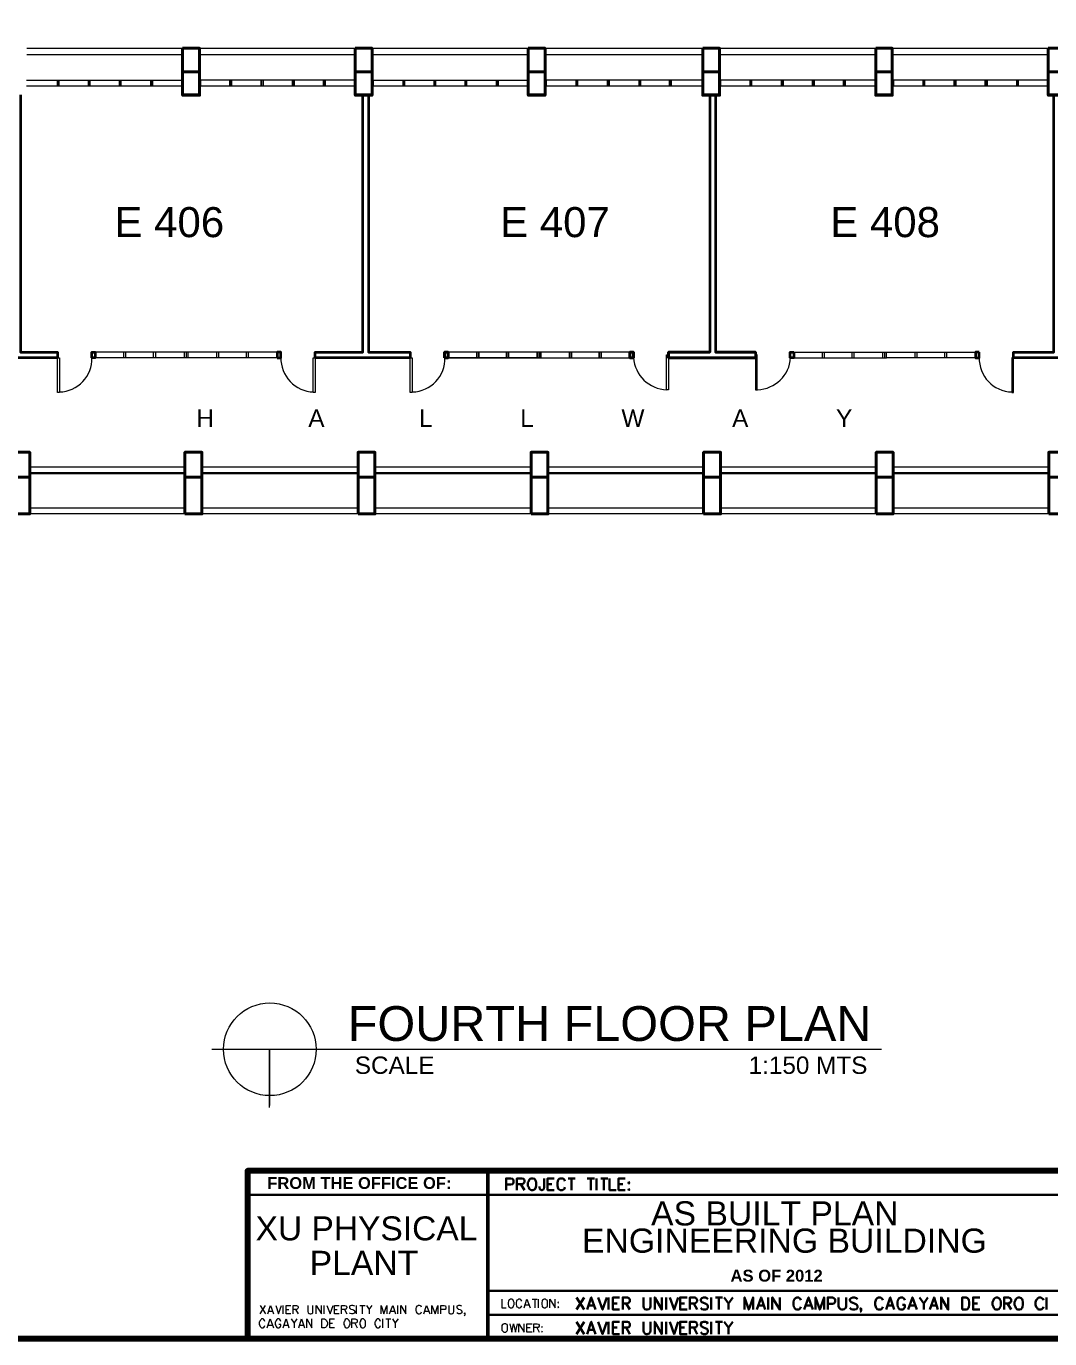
# Model space of a CAD drawing. Header units: inches. Extents: x 0 to 68.7, y 1.4 to 47.2.
# Drawn here: x 29.74 to 51.05, y 1.39 to 28.72 of the extents above; entities that cross this region are included whole.
import ezdxf

# ---------------------------------------------------------------- set-up
doc = ezdxf.new("R2010")
doc.units = ezdxf.units.IN
doc.header["$MEASUREMENT"] = 0
for name, color, linetype in [('PDF_column', 7, 'Continuous'), ('PDF_furniture', 1, 'Continuous'), ('PDF_PEN03', 3, 'Continuous'), ('PDF_PEN05', 5, 'Continuous'), ('PDF_PEN08', 6, 'Continuous'), ('PDF_Text', 7, 'Continuous'), ('PDF_walls', 3, 'Continuous')]:
    doc.layers.add(name, color=color, linetype=linetype)
doc.layers.add('PDF_PEN02', color=7, linetype='Continuous', true_color=0xdda500)
doc.layers.add('PDF_window', color=7, linetype='Continuous', true_color=0xdda500)
doc.styles.add('PDF Arial-BoldMT', font='arial.ttf')
doc.styles.add('PDF ArialMT', font='arial.ttf')
doc.styles.add('PDF ArialRoundedMT Bold', font='arialbd.ttf')

msp = doc.modelspace()

# ---------------------------------------------------------------- linework, layer by layer
at = {"layer": 'PDF_column', "lineweight": 40}
for points in [[(32.992, 28.262), (33.344, 28.262), (33.344, 27.283), (32.992, 27.283)], [(36.586, 28.262), (36.938, 28.262), (36.938, 27.283), (36.586, 27.283)], [(40.19, 28.262), (40.542, 28.262), (40.542, 27.283), (40.19, 27.283)], [(43.823, 28.262), (44.175, 28.262), (44.175, 27.283), (43.823, 27.283)], [(47.427, 28.262), (47.769, 28.262), (47.769, 27.283), (47.427, 27.283)], [(51.02, 28.262), (51.373, 28.262), (51.373, 27.283), (51.02, 27.283)], [(32.992, 27.772), (33.344, 27.772), (33.344, 27.293), (32.992, 27.293)], [(36.586, 27.772), (36.938, 27.772), (36.938, 27.293), (36.586, 27.293)], [(40.19, 27.772), (40.542, 27.772), (40.542, 27.293), (40.19, 27.293)], [(43.823, 27.772), (44.175, 27.772), (44.175, 27.293), (43.823, 27.293)], [(47.427, 27.772), (47.769, 27.772), (47.769, 27.293), (47.427, 27.293)], [(51.02, 27.772), (51.373, 27.772), (51.373, 27.293), (51.02, 27.293)], [(29.457, 18.567), (29.809, 18.567), (29.809, 19.85), (29.457, 19.85)], [(33.041, 18.567), (33.393, 18.567), (33.393, 19.85), (33.041, 19.85)], [(36.645, 18.567), (36.997, 18.567), (36.997, 19.85), (36.645, 19.85)], [(40.248, 18.567), (40.601, 18.567), (40.601, 19.85), (40.248, 19.85)], [(43.842, 18.567), (44.195, 18.567), (44.195, 19.85), (43.842, 19.85)], [(47.436, 18.567), (47.789, 18.567), (47.789, 19.85), (47.436, 19.85)], [(51.03, 18.567), (51.383, 18.567), (51.383, 19.85), (51.03, 19.85)]]:
    msp.add_lwpolyline(points, close=True, dxfattribs=at)
for points in [[(29.809, 19.331), (29.457, 19.331)], [(33.393, 19.331), (33.041, 19.331)], [(36.645, 19.331), (36.997, 19.331)], [(40.248, 19.331), (40.601, 19.331)], [(43.842, 19.331), (44.195, 19.331)], [(47.436, 19.331), (47.789, 19.331)], [(51.03, 19.331), (51.383, 19.331)]]:
    msp.add_lwpolyline(points, dxfattribs=at)
at = {"layer": 'PDF_furniture', "lineweight": 9}
for points in [[(47.544, 7.413), (33.599, 7.413)], [(34.804, 6.209), (34.804, 7.413), (34.804, 6.248)]]:
    msp.add_lwpolyline(points, dxfattribs=at)
msp.add_circle((34.809, 7.418), 0.965, dxfattribs=at)
at = {"layer": 'PDF_PEN02', "lineweight": 20}
for points in [[(39.641, 2.213), (39.641, 2.037), (39.729, 2.037)], [(40.053, 2.174), (40.043, 2.194), (40.033, 2.203), (40.013, 2.213), (39.984, 2.213), (39.974, 2.203), (39.955, 2.194), (39.945, 2.174), (39.935, 2.145), (39.935, 2.105), (39.945, 2.076), (39.955, 2.056), (39.974, 2.047), (39.984, 2.037), (40.013, 2.037), (40.033, 2.047), (40.043, 2.056), (40.053, 2.076)], [(40.102, 2.037), (40.16, 2.213), (40.229, 2.037)], [(40.268, 2.213), (40.376, 2.213)], [(40.327, 2.213), (40.327, 2.037)], [(40.405, 2.037), (40.405, 2.213)], [(40.64, 2.037), (40.64, 2.213), (40.748, 2.037), (40.748, 2.213)], [(34.608, 1.91), (34.715, 2.086)], [(34.608, 2.086), (34.715, 1.91)], [(34.764, 1.91), (34.823, 2.086), (34.882, 1.91)], [(34.784, 1.968), (34.862, 1.968)], [(34.931, 2.086), (34.99, 1.91), (35.048, 2.086)], [(35.088, 1.91), (35.088, 2.086)], [(35.244, 1.91), (35.146, 1.91), (35.146, 2.086), (35.244, 2.086)], [(35.146, 1.998), (35.205, 1.998)], [(35.293, 1.91), (35.293, 2.086), (35.362, 2.086), (35.381, 2.076), (35.391, 2.066), (35.401, 2.056), (35.401, 2.037), (35.391, 2.017), (35.381, 2.008), (35.362, 1.998), (35.293, 1.998)], [(35.342, 1.998), (35.401, 1.91)], [(35.597, 2.086), (35.597, 1.959), (35.607, 1.929), (35.626, 1.919), (35.646, 1.91), (35.665, 1.91), (35.685, 1.919), (35.705, 1.929), (35.705, 1.959), (35.705, 2.086)], [(35.773, 1.91), (35.773, 2.086), (35.881, 1.91), (35.881, 2.086)], [(35.94, 1.91), (35.94, 2.086)], [(35.998, 2.086), (36.067, 1.91), (36.126, 2.086)], [(36.253, 1.91), (36.155, 1.91), (36.155, 2.086), (36.253, 2.086)], [(36.155, 1.998), (36.214, 1.998)], [(36.302, 1.91), (36.302, 2.086), (36.37, 2.086), (36.4, 2.076), (36.4, 2.066), (36.41, 2.056), (36.41, 2.037), (36.4, 2.017), (36.4, 2.008), (36.37, 1.998), (36.302, 1.998)], [(36.361, 1.998), (36.41, 1.91)], [(36.576, 2.066), (36.557, 2.076), (36.537, 2.086), (36.508, 2.086), (36.478, 2.076), (36.468, 2.066), (36.468, 2.047), (36.468, 2.027), (36.478, 2.017), (36.498, 2.008), (36.537, 1.998), (36.557, 1.988), (36.566, 1.978), (36.576, 1.959), (36.576, 1.929), (36.557, 1.919), (36.537, 1.91), (36.508, 1.91), (36.478, 1.919), (36.468, 1.929)], [(36.615, 1.91), (36.615, 2.086)], [(36.684, 2.086), (36.792, 2.086)], [(36.733, 2.086), (36.733, 1.91)], [(36.821, 2.086), (36.88, 1.998), (36.938, 2.086)], [(36.88, 1.998), (36.88, 1.91)], [(37.125, 1.91), (37.125, 2.086), (37.183, 1.91), (37.242, 2.086), (37.242, 1.91)], [(37.301, 1.91), (37.369, 2.086), (37.428, 1.91)], [(37.33, 1.968), (37.409, 1.968)], [(37.477, 1.91), (37.477, 2.086)], [(37.536, 1.91), (37.536, 2.086), (37.644, 1.91), (37.644, 2.086)], [(37.967, 2.047), (37.957, 2.066), (37.947, 2.076), (37.928, 2.086), (37.898, 2.086), (37.888, 2.076), (37.869, 2.066), (37.859, 2.047), (37.849, 2.017), (37.849, 1.978), (37.859, 1.949), (37.869, 1.929), (37.888, 1.919), (37.898, 1.91), (37.928, 1.91), (37.947, 1.919), (37.957, 1.929), (37.967, 1.949)], [(38.016, 1.91), (38.074, 2.086), (38.143, 1.91)], [(38.035, 1.968), (38.114, 1.968)], [(38.182, 1.91), (38.182, 2.086), (38.251, 1.91), (38.309, 2.086), (38.309, 1.91)], [(38.368, 1.91), (38.368, 2.086), (38.437, 2.086), (38.466, 2.076), (38.466, 2.066), (38.476, 2.056), (38.476, 2.027), (38.466, 2.008), (38.466, 1.998), (38.437, 1.998), (38.368, 1.998)], [(38.535, 2.086), (38.535, 1.959), (38.535, 1.929), (38.554, 1.919), (38.574, 1.91), (38.593, 1.91), (38.613, 1.919), (38.633, 1.929), (38.642, 1.959), (38.642, 2.086)], [(38.809, 2.066), (38.789, 2.076), (38.77, 2.086), (38.74, 2.086), (38.721, 2.076), (38.701, 2.066), (38.701, 2.047), (38.711, 2.027), (38.721, 2.017), (38.731, 2.008), (38.779, 1.998), (38.789, 1.988), (38.799, 1.978), (38.809, 1.959), (38.809, 1.929), (38.789, 1.919), (38.77, 1.91), (38.74, 1.91), (38.721, 1.919), (38.701, 1.929)], [(38.868, 1.919), (38.868, 1.91), (38.858, 1.919), (38.868, 1.929), (38.868, 1.919), (38.868, 1.9), (38.868, 1.88), (38.858, 1.87)], [(40.121, 2.096), (40.199, 2.096)], [(34.706, 1.753), (34.696, 1.772), (34.686, 1.792), (34.667, 1.802), (34.637, 1.802), (34.627, 1.792), (34.608, 1.772), (34.598, 1.753), (34.588, 1.733), (34.588, 1.684), (34.598, 1.665), (34.608, 1.645), (34.627, 1.626), (34.637, 1.616), (34.667, 1.616), (34.686, 1.626), (34.696, 1.645), (34.706, 1.665)], [(34.755, 1.616), (34.813, 1.802), (34.882, 1.616)], [(34.774, 1.675), (34.853, 1.675)], [(35.039, 1.753), (35.029, 1.772), (35.019, 1.792), (34.999, 1.802), (34.97, 1.802), (34.951, 1.792), (34.941, 1.772), (34.931, 1.753), (34.921, 1.733), (34.921, 1.684), (34.931, 1.665), (34.941, 1.645), (34.951, 1.626), (34.97, 1.616), (34.999, 1.616), (35.019, 1.626), (35.029, 1.645), (35.039, 1.665), (35.039, 1.684), (34.999, 1.684)], [(35.088, 1.616), (35.146, 1.802), (35.205, 1.616)], [(35.107, 1.675), (35.186, 1.675)], [(35.254, 1.802), (35.313, 1.714), (35.381, 1.802)], [(35.313, 1.714), (35.313, 1.616)], [(35.411, 1.616), (35.47, 1.802), (35.528, 1.616)], [(35.43, 1.675), (35.509, 1.675)], [(35.577, 1.616), (35.577, 1.802), (35.685, 1.616), (35.685, 1.802)], [(36.155, 1.616), (36.057, 1.616), (36.057, 1.802), (36.155, 1.802)], [(36.057, 1.714), (36.116, 1.714)], [(36.517, 1.616), (36.517, 1.802), (36.586, 1.802), (36.615, 1.792), (36.625, 1.782), (36.625, 1.763), (36.625, 1.743), (36.625, 1.733), (36.615, 1.724), (36.586, 1.714), (36.517, 1.714)], [(36.576, 1.714), (36.625, 1.616)], [(37.115, 1.753), (37.105, 1.772), (37.095, 1.792), (37.076, 1.802), (37.046, 1.802), (37.027, 1.792), (37.017, 1.772), (37.007, 1.753), (36.997, 1.733), (36.997, 1.684), (37.007, 1.665), (37.017, 1.645), (37.027, 1.626), (37.046, 1.616), (37.076, 1.616), (37.095, 1.626), (37.105, 1.645), (37.115, 1.665)], [(37.164, 1.616), (37.164, 1.802)], [(37.222, 1.802), (37.33, 1.802)], [(37.271, 1.802), (37.271, 1.616)], [(37.36, 1.802), (37.418, 1.714), (37.487, 1.802)], [(37.418, 1.714), (37.418, 1.616)], [(39.808, 1.704), (39.847, 1.528), (39.886, 1.704), (39.925, 1.528), (39.964, 1.704)], [(39.994, 1.528), (39.994, 1.704), (40.102, 1.528), (40.102, 1.704)], [(40.268, 1.528), (40.16, 1.528), (40.16, 1.704), (40.268, 1.704)], [(40.307, 1.528), (40.307, 1.704), (40.376, 1.704), (40.405, 1.694), (40.415, 1.675), (40.415, 1.655), (40.405, 1.635), (40.405, 1.626), (40.376, 1.626), (40.307, 1.626)], [(40.16, 1.626), (40.229, 1.626)], [(40.366, 1.626), (40.415, 1.528)]]:
    msp.add_lwpolyline(points, dxfattribs=at)
for points in [[(39.818, 2.213), (39.798, 2.203), (39.788, 2.194), (39.778, 2.174), (39.769, 2.145), (39.769, 2.105), (39.778, 2.076), (39.788, 2.056), (39.798, 2.047), (39.818, 2.037), (39.847, 2.037), (39.866, 2.047), (39.876, 2.056), (39.886, 2.076), (39.896, 2.105), (39.896, 2.145), (39.886, 2.174), (39.876, 2.194), (39.866, 2.203), (39.847, 2.213)], [(40.523, 2.213), (40.503, 2.203), (40.483, 2.194), (40.483, 2.174), (40.474, 2.145), (40.474, 2.105), (40.483, 2.076), (40.483, 2.056), (40.503, 2.047), (40.523, 2.037), (40.552, 2.037), (40.562, 2.047), (40.581, 2.056), (40.591, 2.076), (40.591, 2.105), (40.591, 2.145), (40.591, 2.174), (40.581, 2.194), (40.562, 2.203), (40.552, 2.213)], [(40.816, 2.154), (40.807, 2.145), (40.816, 2.135), (40.826, 2.145)], [(40.816, 2.056), (40.807, 2.047), (40.816, 2.037), (40.826, 2.047)], [(35.891, 1.616), (35.891, 1.802), (35.949, 1.802), (35.969, 1.792), (35.989, 1.772), (35.998, 1.753), (36.008, 1.733), (36.008, 1.684), (35.998, 1.665), (35.989, 1.645), (35.969, 1.626), (35.949, 1.616)], [(36.4, 1.802), (36.38, 1.792), (36.37, 1.772), (36.361, 1.753), (36.351, 1.733), (36.351, 1.684), (36.361, 1.665), (36.37, 1.645), (36.38, 1.626), (36.4, 1.616), (36.429, 1.616), (36.439, 1.626), (36.459, 1.645), (36.468, 1.665), (36.478, 1.684), (36.478, 1.733), (36.468, 1.753), (36.459, 1.772), (36.439, 1.792), (36.429, 1.802)], [(36.733, 1.802), (36.713, 1.792), (36.694, 1.772), (36.694, 1.753), (36.684, 1.733), (36.684, 1.684), (36.694, 1.665), (36.694, 1.645), (36.713, 1.626), (36.733, 1.616), (36.762, 1.616), (36.772, 1.626), (36.792, 1.645), (36.801, 1.665), (36.801, 1.684), (36.801, 1.733), (36.801, 1.753), (36.792, 1.772), (36.772, 1.792), (36.762, 1.802)], [(39.68, 1.704), (39.671, 1.694), (39.651, 1.684), (39.641, 1.665), (39.641, 1.635), (39.641, 1.596), (39.641, 1.567), (39.651, 1.557), (39.671, 1.537), (39.68, 1.528), (39.72, 1.528), (39.729, 1.537), (39.749, 1.557), (39.759, 1.567), (39.759, 1.596), (39.759, 1.635), (39.759, 1.665), (39.749, 1.684), (39.729, 1.694), (39.72, 1.704)], [(40.483, 1.645), (40.474, 1.635), (40.483, 1.626), (40.483, 1.635)], [(40.483, 1.547), (40.474, 1.537), (40.483, 1.528), (40.483, 1.537)]]:
    msp.add_lwpolyline(points, close=True, dxfattribs=at)
at = {"layer": 'PDF_PEN03', "lineweight": 30}
for points in [[(39.729, 4.485), (39.729, 4.73), (39.827, 4.73), (39.866, 4.72), (39.876, 4.71), (39.886, 4.681), (39.886, 4.652), (39.876, 4.622), (39.866, 4.612), (39.827, 4.603), (39.729, 4.603)], [(39.955, 4.485), (39.955, 4.73), (40.053, 4.73), (40.092, 4.72), (40.102, 4.71), (40.111, 4.681), (40.111, 4.661), (40.102, 4.642), (40.092, 4.622), (40.053, 4.612), (39.955, 4.612)], [(40.523, 4.73), (40.523, 4.544), (40.513, 4.505), (40.503, 4.495), (40.483, 4.485), (40.464, 4.485), (40.444, 4.495), (40.434, 4.505), (40.425, 4.544), (40.425, 4.563)], [(40.728, 4.485), (40.591, 4.485), (40.591, 4.73), (40.728, 4.73)], [(40.953, 4.671), (40.944, 4.701), (40.924, 4.72), (40.905, 4.73), (40.856, 4.73), (40.836, 4.72), (40.816, 4.701), (40.807, 4.671), (40.797, 4.642), (40.797, 4.573), (40.807, 4.544), (40.816, 4.514), (40.836, 4.495), (40.856, 4.485), (40.905, 4.485), (40.924, 4.495), (40.944, 4.514), (40.953, 4.544)], [(41.022, 4.73), (41.169, 4.73)], [(41.091, 4.73), (41.091, 4.485)], [(41.414, 4.73), (41.57, 4.73)], [(41.492, 4.73), (41.492, 4.485)], [(41.61, 4.485), (41.61, 4.73)], [(41.698, 4.73), (41.845, 4.73)], [(41.766, 4.73), (41.766, 4.485)], [(41.884, 4.73), (41.884, 4.485), (42.021, 4.485)], [(42.207, 4.485), (42.07, 4.485), (42.07, 4.73), (42.207, 4.73)], [(68.687, 4.387), (34.343, 4.387)], [(40.033, 4.612), (40.111, 4.485)], [(40.591, 4.612), (40.679, 4.612)], [(42.07, 4.612), (42.158, 4.612)], [(65.68, 2.389), (39.347, 2.389)], [(41.198, 1.998), (41.355, 2.252)], [(41.198, 2.252), (41.355, 1.998)], [(41.414, 1.998), (41.502, 2.252), (41.59, 1.998)], [(41.649, 2.252), (41.737, 1.998), (41.825, 2.252)], [(41.864, 1.998), (41.864, 2.252)], [(42.089, 1.998), (41.952, 1.998), (41.952, 2.252), (42.089, 2.252)], [(42.158, 1.998), (42.158, 2.252), (42.256, 2.252), (42.285, 2.233), (42.295, 2.223), (42.305, 2.203), (42.305, 2.174), (42.295, 2.154), (42.285, 2.145), (42.256, 2.125), (42.158, 2.125)], [(42.589, 2.252), (42.589, 2.066), (42.599, 2.037), (42.618, 2.008), (42.648, 1.998), (42.667, 1.998), (42.706, 2.008), (42.726, 2.037), (42.736, 2.066), (42.736, 2.252)], [(42.824, 1.998), (42.824, 2.252), (42.971, 1.998), (42.971, 2.252)], [(43.059, 1.998), (43.059, 2.252)], [(43.137, 2.252), (43.225, 1.998), (43.314, 2.252)], [(43.5, 1.998), (43.353, 1.998), (43.353, 2.252), (43.5, 2.252)], [(43.558, 1.998), (43.558, 2.252), (43.656, 2.252), (43.686, 2.233), (43.695, 2.223), (43.705, 2.203), (43.705, 2.174), (43.695, 2.154), (43.686, 2.145), (43.656, 2.125), (43.558, 2.125)], [(43.931, 2.213), (43.911, 2.233), (43.882, 2.252), (43.842, 2.252), (43.803, 2.233), (43.784, 2.213), (43.784, 2.194), (43.793, 2.164), (43.803, 2.154), (43.823, 2.145), (43.891, 2.115), (43.911, 2.105), (43.921, 2.096), (43.931, 2.066), (43.931, 2.037), (43.911, 2.008), (43.882, 1.998), (43.842, 1.998), (43.803, 2.008), (43.784, 2.037)], [(43.999, 1.998), (43.999, 2.252)], [(44.087, 2.252), (44.234, 2.252)], [(44.156, 2.252), (44.156, 1.998)], [(44.273, 2.252), (44.361, 2.125), (44.45, 2.252)], [(44.694, 1.998), (44.694, 2.252), (44.782, 1.998), (44.871, 2.252), (44.871, 1.998)], [(44.949, 1.998), (45.037, 2.252), (45.125, 1.998)], [(45.184, 1.998), (45.184, 2.252)], [(45.272, 1.998), (45.272, 2.252), (45.429, 1.998), (45.429, 2.252)], [(45.869, 2.194), (45.86, 2.213), (45.84, 2.233), (45.821, 2.252), (45.781, 2.252), (45.752, 2.233), (45.732, 2.213), (45.723, 2.194), (45.713, 2.154), (45.713, 2.096), (45.723, 2.056), (45.732, 2.037), (45.752, 2.008), (45.781, 1.998), (45.821, 1.998), (45.84, 2.008), (45.86, 2.037), (45.869, 2.056)], [(45.938, 1.998), (46.026, 2.252), (46.114, 1.998)], [(46.173, 1.998), (46.173, 2.252), (46.261, 1.998), (46.349, 2.252), (46.349, 1.998)], [(46.428, 1.998), (46.428, 2.252), (46.526, 2.252), (46.555, 2.233), (46.575, 2.223), (46.584, 2.203), (46.584, 2.164), (46.575, 2.145), (46.555, 2.125), (46.526, 2.115), (46.428, 2.115)], [(46.653, 2.252), (46.653, 2.066), (46.663, 2.037), (46.692, 2.008), (46.721, 1.998), (46.741, 1.998), (46.77, 2.008), (46.8, 2.037), (46.81, 2.066), (46.81, 2.252)], [(47.045, 2.213), (47.025, 2.233), (46.986, 2.252), (46.947, 2.252), (46.917, 2.233), (46.888, 2.213), (46.888, 2.194), (46.898, 2.164), (46.917, 2.154), (46.937, 2.145), (46.996, 2.115), (47.025, 2.105), (47.035, 2.096), (47.045, 2.066), (47.045, 2.037), (47.025, 2.008), (46.986, 1.998), (46.947, 1.998), (46.917, 2.008), (46.888, 2.037)], [(47.573, 2.194), (47.564, 2.213), (47.544, 2.233), (47.524, 2.252), (47.485, 2.252), (47.456, 2.233), (47.436, 2.213), (47.427, 2.194), (47.417, 2.154), (47.417, 2.096), (47.427, 2.056), (47.436, 2.037), (47.456, 2.008), (47.485, 1.998), (47.524, 1.998), (47.544, 2.008), (47.564, 2.037), (47.573, 2.056)], [(47.642, 1.998), (47.73, 2.252), (47.808, 1.998)], [(48.034, 2.194), (48.024, 2.213), (48.004, 2.233), (47.985, 2.252), (47.946, 2.252), (47.916, 2.233), (47.897, 2.213), (47.887, 2.194), (47.877, 2.154), (47.877, 2.096), (47.887, 2.056), (47.897, 2.037), (47.916, 2.008), (47.946, 1.998), (47.985, 1.998), (48.004, 2.008), (48.024, 2.037), (48.034, 2.056), (48.034, 2.096), (47.985, 2.096)], [(48.102, 1.998), (48.19, 2.252), (48.279, 1.998)], [(48.337, 2.252), (48.425, 2.125), (48.514, 2.252)], [(48.553, 1.998), (48.641, 2.252), (48.719, 1.998)], [(48.788, 1.998), (48.788, 2.252), (48.935, 1.998), (48.935, 2.252)], [(49.591, 1.998), (49.454, 1.998), (49.454, 2.252), (49.591, 2.252)], [(50.1, 1.998), (50.1, 2.252), (50.188, 2.252), (50.227, 2.233), (50.237, 2.223), (50.247, 2.203), (50.247, 2.174), (50.237, 2.154), (50.227, 2.145), (50.188, 2.125), (50.1, 2.125)], [(50.923, 2.194), (50.913, 2.213), (50.883, 2.233), (50.864, 2.252), (50.825, 2.252), (50.805, 2.233), (50.785, 2.213), (50.766, 2.194), (50.756, 2.154), (50.756, 2.096), (50.766, 2.056), (50.785, 2.037), (50.805, 2.008), (50.825, 1.998), (50.864, 1.998), (50.883, 2.008), (50.913, 2.037), (50.923, 2.056)], [(50.981, 1.998), (50.981, 2.252)], [(41.453, 2.086), (41.561, 2.086)], [(41.952, 2.125), (42.04, 2.125)], [(42.227, 2.125), (42.305, 1.998)], [(43.353, 2.125), (43.441, 2.125)], [(43.637, 2.125), (43.705, 1.998)], [(44.361, 2.125), (44.361, 1.998)], [(44.988, 2.086), (45.096, 2.086)], [(45.967, 2.086), (46.075, 2.086)], [(47.123, 2.008), (47.113, 1.998), (47.103, 2.008), (47.113, 2.027), (47.123, 2.008), (47.123, 1.988), (47.113, 1.959), (47.103, 1.949)], [(47.671, 2.086), (47.779, 2.086)], [(48.132, 2.086), (48.239, 2.086)], [(48.425, 2.125), (48.425, 1.998)], [(48.582, 2.086), (48.69, 2.086)], [(49.454, 2.125), (49.542, 2.125)], [(50.169, 2.125), (50.247, 1.998)], [(51.686, 1.89), (39.347, 1.89)], [(41.198, 1.489), (41.355, 1.743)], [(41.198, 1.743), (41.355, 1.489)], [(41.414, 1.489), (41.502, 1.743), (41.59, 1.489)], [(41.649, 1.743), (41.737, 1.489), (41.825, 1.743)], [(41.864, 1.489), (41.864, 1.743)], [(42.089, 1.489), (41.952, 1.489), (41.952, 1.743), (42.089, 1.743)], [(42.158, 1.489), (42.158, 1.743), (42.256, 1.743), (42.285, 1.733), (42.295, 1.714), (42.305, 1.694), (42.305, 1.665), (42.295, 1.645), (42.285, 1.635), (42.256, 1.626), (42.158, 1.626)], [(42.589, 1.743), (42.589, 1.557), (42.599, 1.528), (42.618, 1.498), (42.648, 1.489), (42.667, 1.489), (42.706, 1.498), (42.726, 1.528), (42.736, 1.557), (42.736, 1.743)], [(42.824, 1.489), (42.824, 1.743), (42.971, 1.489), (42.971, 1.743)], [(43.059, 1.489), (43.059, 1.743)], [(43.137, 1.743), (43.225, 1.489), (43.314, 1.743)], [(43.5, 1.489), (43.353, 1.489), (43.353, 1.743), (43.5, 1.743)], [(43.558, 1.489), (43.558, 1.743), (43.656, 1.743), (43.686, 1.733), (43.695, 1.714), (43.705, 1.694), (43.705, 1.665), (43.695, 1.645), (43.686, 1.635), (43.656, 1.626), (43.558, 1.626)], [(43.931, 1.704), (43.911, 1.733), (43.882, 1.743), (43.842, 1.743), (43.803, 1.733), (43.784, 1.704), (43.784, 1.684), (43.793, 1.655), (43.803, 1.645), (43.823, 1.635), (43.891, 1.606), (43.911, 1.596), (43.921, 1.586), (43.931, 1.557), (43.931, 1.528), (43.911, 1.498), (43.882, 1.489), (43.842, 1.489), (43.803, 1.498), (43.784, 1.528)], [(43.999, 1.489), (43.999, 1.743)], [(44.087, 1.743), (44.234, 1.743)], [(44.156, 1.743), (44.156, 1.489)], [(44.273, 1.743), (44.361, 1.626), (44.45, 1.743)], [(41.453, 1.577), (41.561, 1.577)], [(41.952, 1.626), (42.04, 1.626)], [(42.227, 1.626), (42.305, 1.489)], [(43.353, 1.626), (43.441, 1.626)], [(43.637, 1.626), (43.705, 1.489)], [(44.361, 1.626), (44.361, 1.489)]]:
    msp.add_lwpolyline(points, dxfattribs=at)
for points in [[(40.248, 4.73), (40.229, 4.72), (40.209, 4.701), (40.199, 4.671), (40.18, 4.642), (40.18, 4.573), (40.199, 4.544), (40.209, 4.514), (40.229, 4.495), (40.248, 4.485), (40.288, 4.485), (40.317, 4.495), (40.337, 4.514), (40.346, 4.544), (40.356, 4.573), (40.356, 4.642), (40.346, 4.671), (40.337, 4.701), (40.317, 4.72), (40.288, 4.73)], [(42.285, 4.652), (42.276, 4.642), (42.285, 4.622), (42.295, 4.642)], [(42.285, 4.505), (42.276, 4.495), (42.285, 4.485), (42.295, 4.495)], [(49.228, 1.998), (49.228, 2.252), (49.307, 2.252), (49.336, 2.233), (49.356, 2.213), (49.366, 2.194), (49.375, 2.154), (49.375, 2.096), (49.366, 2.056), (49.356, 2.037), (49.336, 2.008), (49.307, 1.998)], [(49.924, 2.252), (49.904, 2.233), (49.885, 2.213), (49.875, 2.194), (49.855, 2.154), (49.855, 2.096), (49.875, 2.056), (49.885, 2.037), (49.904, 2.008), (49.924, 1.998), (49.963, 1.998), (49.992, 2.008), (50.012, 2.037), (50.022, 2.056), (50.031, 2.096), (50.031, 2.154), (50.022, 2.194), (50.012, 2.213), (49.992, 2.233), (49.963, 2.252)], [(50.384, 2.252), (50.364, 2.233), (50.345, 2.213), (50.335, 2.194), (50.315, 2.154), (50.315, 2.096), (50.335, 2.056), (50.345, 2.037), (50.364, 2.008), (50.384, 1.998), (50.423, 1.998), (50.453, 2.008), (50.472, 2.037), (50.482, 2.056), (50.492, 2.096), (50.492, 2.154), (50.482, 2.194), (50.472, 2.213), (50.453, 2.233), (50.423, 2.252)]]:
    msp.add_lwpolyline(points, close=True, dxfattribs=at)
at = {"layer": 'PDF_PEN05', "lineweight": 50}
msp.add_lwpolyline([(39.347, 4.887), (39.347, 1.391)], dxfattribs=at)
at = {"layer": 'PDF_PEN08', "lineweight": 80}
msp.add_lwpolyline([(68.687, 1.391), (0, 1.391), (0, 47.182), (68.687, 47.182)], close=True, dxfattribs=at)
msp.add_lwpolyline([(68.687, 4.887), (34.343, 4.887), (34.343, 1.391)], dxfattribs=at)
at = {"layer": 'PDF_walls', "lineweight": 35}
for points in [[(29.613, 27.293), (29.613, 21.936), (30.387, 21.936), (30.387, 21.818), (28.722, 21.818), (28.722, 21.936), (29.496, 21.936), (29.496, 27.293)], [(36.86, 27.293), (36.86, 21.936), (37.732, 21.936), (37.732, 21.818), (35.754, 21.818), (35.754, 21.936), (36.743, 21.936), (36.743, 27.293)], [(43.97, 27.293), (43.97, 21.936), (43.108, 21.936), (43.97, 21.936)], [(44.087, 27.293), (44.087, 21.936), (44.92, 21.936), (44.087, 21.936)], [(51.256, 27.293), (51.256, 21.936), (52.127, 21.936), (52.127, 21.818), (50.296, 21.818), (50.296, 21.936), (51.138, 21.936), (51.138, 27.293)], [(38.447, 21.936), (38.525, 21.936), (38.447, 21.936)], [(38.447, 21.818), (38.447, 21.936), (38.447, 21.818)], [(38.525, 21.818), (38.525, 21.936), (38.525, 21.818)], [(43.108, 21.818), (43.108, 21.936), (43.108, 21.818)], [(44.92, 21.936), (44.92, 21.818)], [(38.447, 21.818), (38.525, 21.818), (38.447, 21.818)], [(44.92, 21.818), (43.108, 21.818), (44.92, 21.818)]]:
    msp.add_lwpolyline(points, dxfattribs=at)
for points in [[(31.102, 21.818), (31.102, 21.936), (31.17, 21.936), (31.17, 21.818)], [(34.96, 21.818), (35.039, 21.818), (35.039, 21.936), (34.96, 21.936)], [(42.383, 21.818), (42.305, 21.818), (42.305, 21.936), (42.383, 21.936), (42.383, 21.818), (42.383, 21.936), (42.305, 21.936), (42.305, 21.818)], [(45.723, 21.936), (45.723, 21.818), (45.644, 21.818), (45.644, 21.936)], [(49.581, 21.936), (49.503, 21.936), (49.503, 21.818), (49.581, 21.818)]]:
    msp.add_lwpolyline(points, close=True, dxfattribs=at)
at = {"layer": 'PDF_window', "lineweight": 20}
for points in [[(29.751, 28.262), (32.992, 28.262)], [(33.364, 28.262), (36.586, 28.262)], [(36.958, 28.262), (40.19, 28.262)], [(40.562, 28.262), (43.823, 28.262)], [(44.195, 28.262), (47.427, 28.262)], [(47.789, 28.262), (51.02, 28.262)], [(29.751, 28.135), (32.992, 28.135)], [(33.364, 28.135), (36.586, 28.135)], [(36.958, 28.135), (40.19, 28.135)], [(40.562, 28.135), (43.823, 28.135)], [(44.195, 28.135), (47.427, 28.135)], [(47.789, 28.135), (51.02, 28.135)], [(29.741, 27.596), (32.992, 27.596)], [(29.741, 27.479), (32.992, 27.479)], [(30.377, 27.596), (30.377, 27.479)], [(30.397, 27.596), (30.397, 27.479)], [(30.416, 27.596), (30.416, 27.479)], [(31.024, 27.596), (31.024, 27.479)], [(31.043, 27.596), (31.043, 27.479)], [(31.063, 27.596), (31.063, 27.479)], [(31.67, 27.596), (31.67, 27.479)], [(31.69, 27.596), (31.69, 27.479)], [(31.709, 27.596), (31.709, 27.479)], [(32.326, 27.596), (32.326, 27.479)], [(32.346, 27.596), (32.346, 27.479)], [(32.365, 27.596), (32.365, 27.479)], [(32.972, 27.596), (32.972, 27.479)], [(33.364, 27.596), (33.364, 27.479)], [(33.971, 27.596), (33.971, 27.479)], [(33.991, 27.596), (33.991, 27.479)], [(34.01, 27.596), (34.01, 27.479)], [(34.618, 27.596), (34.618, 27.479)], [(34.637, 27.596), (34.637, 27.479)], [(34.667, 27.596), (34.667, 27.479)], [(35.274, 27.596), (35.274, 27.479)], [(35.293, 27.596), (35.293, 27.479)], [(35.313, 27.596), (35.313, 27.479)], [(35.92, 27.596), (35.92, 27.479)], [(35.94, 27.596), (35.94, 27.479)], [(35.959, 27.596), (35.959, 27.479)], [(36.566, 27.596), (36.566, 27.479)], [(36.938, 27.596), (40.199, 27.596)], [(36.938, 27.479), (40.199, 27.479)], [(36.958, 27.596), (36.958, 27.479)], [(37.575, 27.596), (37.575, 27.479)], [(37.595, 27.596), (37.595, 27.479)], [(37.614, 27.596), (37.614, 27.479)], [(38.221, 27.596), (38.221, 27.479)], [(38.241, 27.596), (38.241, 27.479)], [(38.26, 27.596), (38.26, 27.479)], [(38.868, 27.596), (38.868, 27.479)], [(38.887, 27.596), (38.887, 27.479)], [(38.907, 27.596), (38.907, 27.479)], [(39.524, 27.596), (39.524, 27.479)], [(39.543, 27.596), (39.543, 27.479)], [(39.563, 27.596), (39.563, 27.479)], [(40.17, 27.596), (40.17, 27.479)], [(40.542, 27.596), (40.542, 27.479)], [(40.562, 27.596), (40.562, 27.479)], [(41.179, 27.596), (41.179, 27.479)], [(41.198, 27.596), (41.198, 27.479)], [(41.218, 27.596), (41.218, 27.479)], [(41.835, 27.596), (41.835, 27.479)], [(41.854, 27.596), (41.854, 27.479)], [(41.874, 27.596), (41.874, 27.479)], [(42.491, 27.596), (42.491, 27.479)], [(42.511, 27.596), (42.511, 27.479)], [(42.53, 27.596), (42.53, 27.479)], [(43.127, 27.596), (43.127, 27.479)], [(43.147, 27.596), (43.147, 27.479)], [(43.167, 27.596), (43.167, 27.479)], [(43.803, 27.596), (43.803, 27.479)], [(44.195, 27.596), (44.195, 27.479)], [(44.802, 27.596), (44.802, 27.479)], [(44.822, 27.596), (44.822, 27.479)], [(44.841, 27.596), (44.841, 27.479)], [(45.458, 27.596), (45.458, 27.479)], [(45.478, 27.596), (45.478, 27.479)], [(45.497, 27.596), (45.497, 27.479)], [(46.105, 27.596), (46.105, 27.479)], [(46.124, 27.596), (46.124, 27.479)], [(46.144, 27.596), (46.144, 27.479)], [(46.751, 27.596), (46.751, 27.479)], [(46.77, 27.596), (46.77, 27.479)], [(46.79, 27.596), (46.79, 27.479)], [(47.407, 27.596), (47.407, 27.479)], [(47.799, 27.596), (47.799, 27.479)], [(48.406, 27.596), (48.406, 27.479)], [(48.425, 27.596), (48.425, 27.479)], [(48.445, 27.596), (48.445, 27.479)], [(49.052, 27.596), (49.052, 27.479)], [(49.072, 27.596), (49.072, 27.479)], [(49.091, 27.596), (49.091, 27.479)], [(49.698, 27.596), (49.698, 27.479)], [(49.718, 27.596), (49.718, 27.479)], [(49.747, 27.596), (49.747, 27.479)], [(50.355, 27.596), (50.355, 27.479)], [(50.374, 27.596), (50.374, 27.479)], [(50.394, 27.596), (50.394, 27.479)], [(51.001, 27.596), (51.001, 27.479)], [(34.96, 21.936), (31.17, 21.936)], [(31.768, 21.818), (31.768, 21.936)], [(31.807, 21.818), (31.807, 21.936)], [(32.385, 21.818), (32.385, 21.936)], [(32.434, 21.818), (32.434, 21.936)], [(33.031, 21.818), (33.031, 21.936)], [(33.07, 21.818), (33.07, 21.936)], [(33.109, 21.818), (33.109, 21.936)], [(33.707, 21.818), (33.707, 21.936)], [(33.746, 21.818), (33.746, 21.936)], [(34.324, 21.818), (34.324, 21.936)], [(34.363, 21.818), (34.363, 21.936)], [(40.454, 21.818), (40.376, 21.818), (38.525, 21.818), (40.376, 21.818), (40.376, 21.936), (40.376, 21.818), (40.454, 21.818), (42.305, 21.818)], [(42.305, 21.936), (38.525, 21.936)], [(45.723, 21.936), (49.503, 21.936)], [(46.32, 21.818), (46.32, 21.936)], [(46.359, 21.818), (46.359, 21.936)], [(46.937, 21.818), (46.937, 21.936)], [(46.976, 21.818), (46.976, 21.936)], [(47.573, 21.818), (47.573, 21.936)], [(47.613, 21.818), (47.613, 21.936)], [(49.503, 21.818), (47.652, 21.818), (47.652, 21.936)], [(48.249, 21.818), (48.249, 21.936)], [(48.288, 21.818), (48.288, 21.936)], [(48.866, 21.818), (48.866, 21.936)], [(48.905, 21.818), (48.905, 21.936)], [(34.96, 21.818), (31.17, 21.818)], [(45.723, 21.818), (47.573, 21.818), (47.652, 21.818)], [(29.799, 19.546), (33.031, 19.546)], [(29.799, 19.429), (33.031, 19.429)], [(29.799, 19.409), (33.031, 19.409)], [(33.384, 19.546), (36.645, 19.546)], [(33.384, 19.429), (36.645, 19.429)], [(33.384, 19.409), (36.645, 19.409)], [(36.997, 19.546), (40.239, 19.546)], [(36.997, 19.429), (40.239, 19.429)], [(36.997, 19.409), (40.239, 19.409)], [(40.591, 19.546), (43.833, 19.546)], [(40.591, 19.429), (43.833, 19.429)], [(40.591, 19.409), (43.833, 19.409)], [(44.185, 19.546), (47.427, 19.546)], [(44.185, 19.429), (47.427, 19.429)], [(44.185, 19.409), (47.427, 19.409)], [(47.779, 19.546), (51.03, 19.546)], [(47.779, 19.429), (51.03, 19.429)], [(47.779, 19.409), (51.03, 19.409)], [(33.031, 18.685), (29.799, 18.685)], [(36.645, 18.685), (33.384, 18.685)], [(40.239, 18.685), (36.997, 18.685)], [(43.833, 18.685), (40.591, 18.685)], [(47.427, 18.685), (44.185, 18.685)], [(51.03, 18.685), (47.779, 18.685)], [(55.447, 18.567), (22.602, 18.567)]]:
    msp.add_lwpolyline(points, dxfattribs=at)
for points in [[(33.344, 27.479), (36.586, 27.479), (36.586, 27.596), (33.344, 27.596)], [(43.823, 27.479), (43.823, 27.596), (40.542, 27.596), (40.542, 27.479)], [(44.175, 27.479), (47.427, 27.479), (47.427, 27.596), (44.175, 27.596)], [(47.769, 27.479), (51.02, 27.479), (51.02, 27.596), (47.769, 27.596)], [(39.122, 21.936), (39.122, 21.818)], [(39.161, 21.936), (39.161, 21.818)], [(39.739, 21.936), (39.739, 21.818)], [(39.778, 21.936), (39.778, 21.818)], [(40.415, 21.936), (40.415, 21.818)], [(40.454, 21.936), (40.454, 21.818)], [(41.051, 21.936), (41.051, 21.818)], [(41.091, 21.936), (41.091, 21.818)], [(41.668, 21.936), (41.668, 21.818)], [(41.708, 21.936), (41.708, 21.818)], [(43.108, 21.152), (43.069, 21.152), (43.069, 21.877), (43.108, 21.877)], [(44.92, 21.152), (44.959, 21.152), (44.959, 21.877), (44.92, 21.877)], [(30.426, 21.094), (30.387, 21.094), (30.387, 21.818), (30.426, 21.818)], [(35.754, 21.094), (35.714, 21.094), (35.714, 21.818), (35.754, 21.818)], [(37.771, 21.094), (37.732, 21.094), (37.732, 21.818), (37.771, 21.818)], [(50.257, 21.094), (50.296, 21.094), (50.296, 21.818), (50.257, 21.818)]]:
    msp.add_lwpolyline(points, close=True, dxfattribs=at)
at = {"layer": 'PDF_window', "lineweight": 0}
for points in [[(39.142, 21.818), (39.142, 21.818)], [(39.142, 21.818), (39.142, 21.818)], [(39.759, 21.818), (39.759, 21.818)], [(39.759, 21.818), (39.759, 21.818)], [(41.071, 21.818), (41.071, 21.818)], [(41.071, 21.818), (41.071, 21.818)], [(41.688, 21.818), (41.688, 21.818)], [(41.688, 21.818), (41.688, 21.818)], [(46.34, 21.818), (46.34, 21.818)], [(46.956, 21.818), (46.956, 21.818)], [(48.269, 21.818), (48.269, 21.818)], [(48.886, 21.818), (48.886, 21.818)]]:
    msp.add_lwpolyline(points, dxfattribs=at)
at = {"layer": 'PDF_window', "lineweight": 20}
for centre, radius, start, end in [((30.412, 21.794), 0.69, 271.648, 1.7907), ((35.739, 21.804), 0.7, 178.3629, 268.3632), ((37.756, 21.804), 0.7, 271.6424, 1.6424), ((43.093, 21.862), 0.71, 183.3232, 268.3742), ((44.944, 21.862), 0.71, 271.6258, 356.6768), ((50.281, 21.804), 0.7, 178.3576, 268.3576)]:
    msp.add_arc(centre, radius, start, end, dxfattribs=at)

# ---------------------------------------------------------------- texts
at = {"layer": 'PDF_Text', "attachment_point": 4, "style": 'PDF ArialMT'}
for s, insert, char_height in [('E 406', (31.573, 24.637), 0.6258), ('E 407', (39.604, 24.637), 0.6258), ('E 408', (46.479, 24.637), 0.6258), ('H              A              L             L             W             A             Y', (33.277, 20.559), 0.36212), ('FOURTH FLOOR PLAN', (36.431, 7.949), 0.72425), ('SCALE', (36.578, 7.084), 0.3621), ('       1:150 MTS', (43.795, 7.084), 0.36212)]:
    msp.add_mtext(s, dxfattribs=dict(at, insert=insert, char_height=char_height))
at = {"layer": 'PDF_Text', "color": 3, "insert": (34.756, 4.631), "char_height": 0.24582, "attachment_point": 4, "style": 'PDF ArialRoundedMT Bold'}
msp.add_mtext('FROM THE OFFICE OF:', dxfattribs=at)
at = {"layer": 'PDF_Text', "color": 5, "attachment_point": 4}
for s, insert, char_height, style in [('AS BUILT PLAN', (42.747, 3.998), 0.50295, 'PDF Arial-BoldMT'), ('XU PHYSICAL', (34.511, 3.685), 0.50003, 'PDF Arial-BoldMT'), ('ENGINEERING BUILDING', (41.308, 3.43), 0.50295, 'PDF Arial-BoldMT'), ('PLANT', (35.637, 2.97), 0.5029, 'PDF Arial-BoldMT'), ('AS OF 2012', (44.402, 2.702), 0.2473, 'PDF ArialRoundedMT Bold')]:
    msp.add_mtext(s, dxfattribs=dict(at, insert=insert, char_height=char_height, style=style))

doc.saveas('drawing.dxf')
